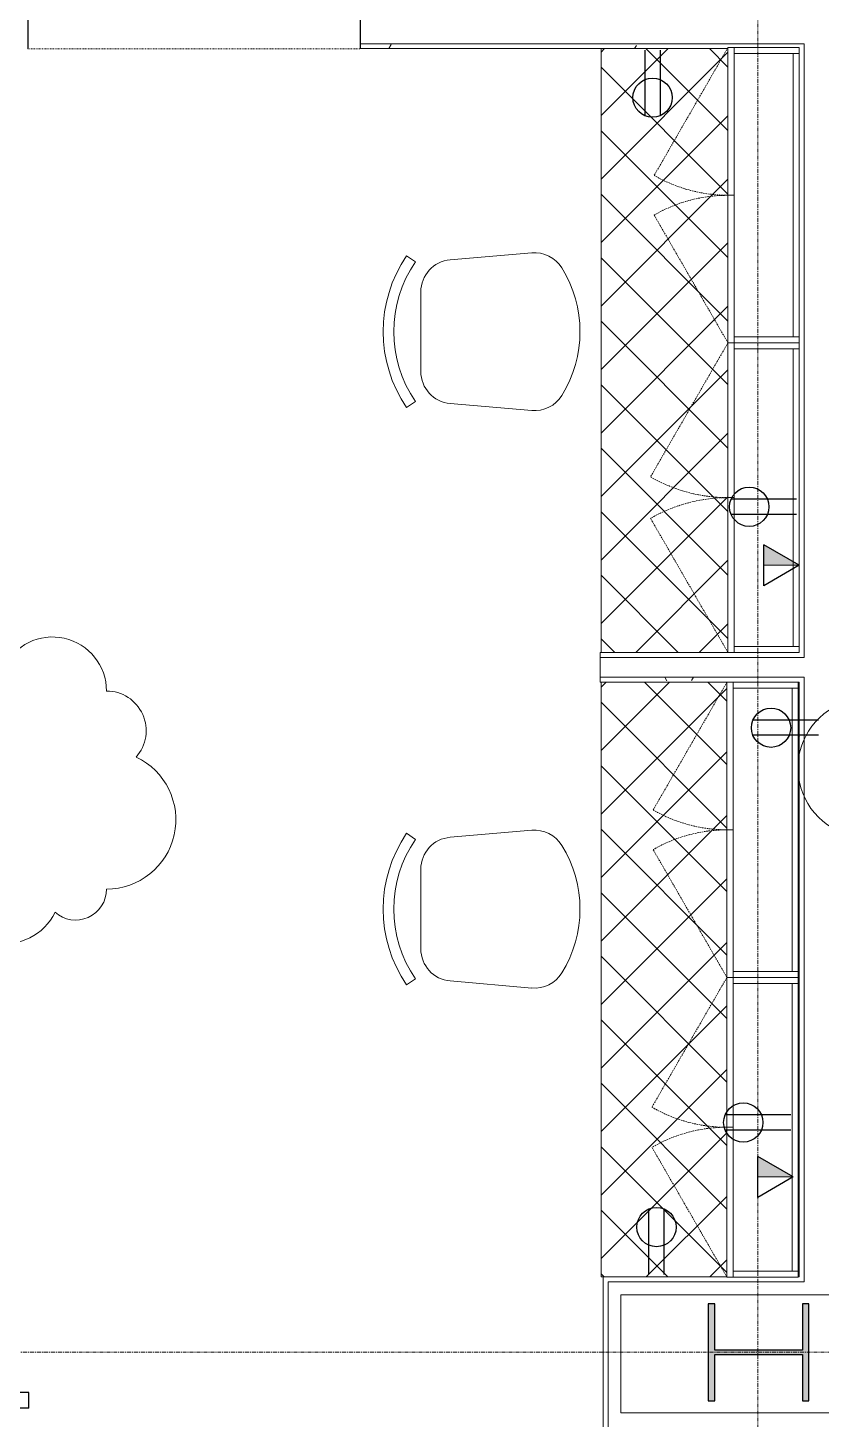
# Model space of a CAD drawing. Header units: inches. Extents: x -610 to 219, y 1022 to 1725.
# Drawn here: x -188.5 to -88.4, y 1257.6 to 1433.2 of the extents above; entities that cross this region are included whole.
import ezdxf

# ---------------------------------------------------------------- set-up
doc = ezdxf.new("R2010")
doc.units = ezdxf.units.IN
doc.header["$MEASUREMENT"] = 0
for name, pattern in [('Dash', [0.25, 0.125, -0.125]), ('Grid Line 1_2_', [0.875, 0.5, -0.125, 0.125, -0.125]), ('Hidden', [0.28125, 0.1875, -0.09375]), ('Overhead', [0.15625, 0.09375, -0.0625])]:
    doc.linetypes.add(name, pattern=pattern)
for name, color, linetype, lineweight in [('A-ANNO-NOTE', 131, 'Continuous', 9), ('A-DETL-GENF', 92, 'Overhead', 9), ('A-DETL-MEDM', 33, 'Continuous', 30), ('A-DOOR', 31, 'Continuous', 18), ('A-DOOR-FRAM', 31, 'Continuous', 30), ('A-WALL', 113, 'Continuous', 18), ('A-WALL-PATT', 111, 'Continuous', 18), ('G-ANNO-REVC', 71, 'Continuous', 9), ('I-FURN', 30, 'Continuous', 9), ('I-WALL', 2, 'Continuous', 18), ('Q-CASE', 31, 'Continuous', 9), ('Q-CASE-HDLN', 31, 'Dash', 9), ('S-COLS', 52, 'Continuous', 18), ('S-GRID', 1, 'Continuous', 9)]:
    doc.layers.add(name, color=color, linetype=linetype, lineweight=lineweight)
pattern_1 = [(0, (0, 0), (15.36, 3.84), [0.634, -10.886, 0.634, -10.886, -61.44]), (0, (0, 0), (15.36, 3.84), [-23.04, 0.634, -22.406, 0.634, -10.886, -26.88]), (0, (0, 0), (15.36, 3.84), [-57.6, 0.634, -7.046, 0.634, -18.566]), (120, (5.76, 1.92), (-11.005538, 11.38215), [0.634, -10.886, 0.634, -10.886, -61.44]), (120, (5.76, 1.92), (-11.005538, 11.38215), [-23.04, 0.634, -22.406, 0.634, -10.886, -26.88]), (120, (5.76, 1.92), (-11.005538, 11.38215), [-57.6, 0.634, -7.046, 0.634, -18.566]), (240, (7.68, 9.6), (-4.354462, -15.22215), [0.634, -10.886, 0.634, -10.886, -61.44]), (240, (7.68, 9.6), (-4.354462, -15.22215), [-23.04, 0.634, -22.406, 0.634, -10.886, -26.88]), (240, (7.68, 9.6), (-4.354462, -15.22215), [-57.6, 0.634, -7.046, 0.634, -18.566])]

# ---------------------------------------------------------------- blocks, each defined once
blk = doc.blocks.new('W-Wide Flange-Column - W12X87 2-4626827-FIRST FLOOR POWER _ SIGNAL')
at = {"layer": 'S-COLS'}
blk.add_hatch(color=250, dxfattribs=at).paths.add_polyline_path([(-6.11, -6.35), (6.11, -6.35), (6.11, -5.54), (0.26, -5.54), (0.26, 5.54), (6.11, 5.54), (6.11, 6.35), (-6.11, 6.35), (-6.11, 5.54), (-0.26, 5.54), (-0.26, -5.54), (-6.11, -5.54)], flags=0)
at = {"layer": 'S-COLS', "color": 8, "lineweight": 30}
for p, q in [((6.11, 6.35), (-6.11, 6.35)), ((-6.11, 6.35), (-6.11, 5.54)), ((-6.11, 5.54), (-0.26, 5.54)), ((-0.26, 5.54), (-0.26, -5.54)), ((0.26, -5.54), (0.26, 5.54)), ((0.26, 5.54), (6.11, 5.54)), ((6.11, 5.54), (6.11, 6.35)), ((-0.26, -5.54), (-6.11, -5.54)), ((-6.11, -5.54), (-6.11, -6.35)), ((-6.11, -6.35), (6.11, -6.35)), ((6.11, -5.54), (0.26, -5.54)), ((6.11, -6.35), (6.11, -5.54))]:
    blk.add_line(p, q, dxfattribs=at)
blk = doc.blocks.new('C-Counter Top - ADJ HEIGHT 2-4830192-FIRST FLOOR POWER _ SIGNAL')
at = {"layer": 'Q-CASE'}
h = blk.add_hatch(dxfattribs=at)
h.set_pattern_fill('FP_2', color=256, style=0, pattern_type=2)
h.set_pattern_definition([(135, (1383.399, 91.187), (-4.006467, -4.006467), []), (225, (1383.399, 91.187), (4.006467, -4.006467), [])])
h.paths.add_polyline_path([(107.86, -9.13), (32.8, -9.13), (32.8, -25), (107.86, -25), (107.86, -20.08)], flags=0)
h.paths.add_polyline_path([(29.05, -9), (-47.14, -9), (-47.14, -25), (29.05, -25), (29.05, -20.08)], flags=0)
for p, q in [((-47.14, -25), (29.05, -25)), ((32.8, -25), (107.86, -25)), ((107.86, -25), (107.86, -24.75))]:
    blk.add_line(p, q, dxfattribs=at)
blk = doc.blocks.new('Door-Opening - 42_ x 80_-4757037-FIRST FLOOR POWER _ SIGNAL')
at = {"layer": 'A-DETL-GENF'}
for p, q in [((20.68, 2.69), (-21.32, 2.69)), ((-21.32, -2.69), (20.68, -2.69))]:
    blk.add_line(p, q, dxfattribs=at)
at = {"layer": 'A-DETL-MEDM'}
for p, q in [((-21.32, 2.69), (-21.32, -2.69)), ((20.68, -2.69), (20.68, 2.69))]:
    blk.add_line(p, q, dxfattribs=at)
blk = doc.blocks.new('F-Chairs - Side 01-3064985-FIRST FLOOR POWER _ SIGNAL')
at = {"layer": 'I-FURN'}
for p, q in [((-9.57, -3.52), (-8.8, -4.64)), ((8.8, -4.64), (9.57, -3.52)), ((5.02, -5.32), (-5.02, -5.32)), ((-9.07, -9.03), (-9.96, -19.32)), ((9.96, -19.32), (9.07, -9.03))]:
    blk.add_line(p, q, dxfattribs=at)
for centre, radius, start, end in [((0, -17.51), 16.94, 55.6197, 124.3803), ((0, -17.51), 15.59, 55.6197, 124.3803), ((-5.02, -9.38), 4.06, 90, 175.0303), ((5.02, -9.38), 4.06, 4.9697, 90), ((-5.91, -19.67), 4.06, 175.0303, 238.407), ((5.91, -19.67), 4.06, 301.593, 4.9697), ((0, -10.06), 15.35, 238.407, 301.593)]:
    blk.add_arc(centre, radius, start, end, dxfattribs=at)
blk = doc.blocks.new('Single Flush - OTJ_SOLIDFLUSH_ALUM-4815211-FIRST FLOOR POWER _ SIGNAL')
at = {"layer": 'A-DOOR', "lineweight": 30}
for p, q in [((16.15625, 38.5), (16.15625, 2.6875)), ((17.90625, 38.5), (16.15625, 38.5)), ((17.90625, 2.6875), (17.90625, 38.5)), ((16.15625, 2.6875), (17.90625, 2.6875))]:
    blk.add_line(p, q, dxfattribs=at)
at = {"layer": 'A-DOOR', "lineweight": 9}
blk.add_arc((17.90625, 2.6875), 35.8125, 90, 180.5, dxfattribs=at)
at = {"layer": 'A-DOOR-FRAM'}
for p, q in [((-20, -3.0625), (-20, 2.6875)), ((-20, 2.6875), (-18, 2.6875)), ((-18, -3.0625), (-18, 2.6875)), ((18.000004, -3.0625), (18.000004, 2.6875)), ((18.000004, 2.6875), (20.000004, 2.6875)), ((20.000004, -3.0625), (20.000004, 2.6875)), ((-20, -3.0625), (-18, -3.0625)), ((18.000004, -3.0625), (20.000004, -3.0625))]:
    blk.add_line(p, q, dxfattribs=at)
blk = doc.blocks.new('CW Cupbd Ohead - 23_5_h x 13 7_8_d - 2 Doors - No Handle - 1 Shelf-4830462-FIRST FLOOR POWER _ SIGNAL')
at = {"layer": 'Q-CASE'}
for p, q in [((2, -2.36), (2.75, -2.36)), ((2, -10.57), (2, -2.36)), ((2.75, -2.36), (2.75, -10.57)), ((38.5, -2.36), (2.75, -2.36)), ((2.75, -3.11), (38.5, -3.11)), ((38.5, -2.36), (39.25, -2.36)), ((38.5, -10.57), (38.5, -2.36)), ((39.25, -10.57), (39.25, -2.36)), ((2, -10.57), (20.62, -10.57)), ((2, -10.57), (2, -11.36)), ((2.75, -10.57), (2, -10.57)), ((20.62, -11.36), (2, -11.36)), ((20.62, -11.36), (20.62, -10.57)), ((20.62, -10.57), (39.25, -10.57)), ((20.62, -10.57), (20.62, -11.36)), ((39.25, -11.36), (20.62, -11.36)), ((39.25, -10.57), (38.5, -10.57)), ((39.25, -11.36), (39.25, -10.57))]:
    blk.add_line(p, q, dxfattribs=at)
at = {"layer": 'Q-CASE', "linetype": 'Hidden'}
for p, q in [((2, -11.36), (18.13, -20.67)), ((39.25, -11.36), (23.12, -20.67))]:
    blk.add_line(p, q, dxfattribs=at)
for centre, start, end in [((2, -11.36), 330, 0.5), ((39.25, -11.36), 179.5, 210)]:
    blk.add_arc(centre, 18.62, start, end, dxfattribs=at)
at = {"layer": 'Q-CASE-HDLN'}
for p, q in [((2, -11.36), (2, -2.36)), ((2, -2.36), (39.25, -2.36)), ((39.25, -2.36), (39.25, -11.36)), ((39.25, -11.36), (2, -11.36))]:
    blk.add_line(p, q, dxfattribs=at)
blk = doc.blocks.new('CW Cupbd Ohead - 23_5_h x 13 7_8_d - 2 Doors - No Handle - 1 Shelf-4830568-FIRST FLOOR POWER _ SIGNAL')
at = {"layer": 'Q-CASE'}
for p, q in [((2, -2.36), (2.75, -2.36)), ((2, -10.57), (2, -2.36)), ((2.75, -2.36), (2.75, -10.57)), ((39.06, -2.36), (2.75, -2.36)), ((2.75, -3.11), (39.06, -3.11)), ((39.06, -2.36), (39.81, -2.36)), ((39.06, -10.57), (39.06, -2.36)), ((39.81, -10.57), (39.81, -2.36)), ((2, -10.57), (20.9, -10.57)), ((2, -10.57), (2, -11.36)), ((2.75, -10.57), (2, -10.57)), ((20.9, -11.36), (2, -11.36)), ((20.9, -11.36), (20.9, -10.57)), ((20.9, -10.57), (39.81, -10.57)), ((20.9, -10.57), (20.9, -11.36)), ((39.81, -11.36), (20.9, -11.36)), ((39.81, -10.57), (39.06, -10.57)), ((39.81, -11.36), (39.81, -10.57))]:
    blk.add_line(p, q, dxfattribs=at)
at = {"layer": 'Q-CASE', "linetype": 'Hidden'}
for p, q in [((2, -11.36), (18.37, -20.82)), ((39.81, -11.36), (23.43, -20.82))]:
    blk.add_line(p, q, dxfattribs=at)
for centre, start, end in [((2, -11.36), 330, 0.5), ((39.81, -11.36), 179.5, 210)]:
    blk.add_arc(centre, 18.91, start, end, dxfattribs=at)
at = {"layer": 'Q-CASE-HDLN'}
for p, q in [((2, -11.36), (2, -2.36)), ((2, -2.36), (39.81, -2.36)), ((39.81, -2.36), (39.81, -11.36)), ((39.81, -11.36), (2, -11.36))]:
    blk.add_line(p, q, dxfattribs=at)
blk = doc.blocks.new('CW Cupbd Ohead - 23_5_h x 13 7_8_d - 2 Doors - No Handle - 1 Shelf-4830758-FIRST FLOOR POWER _ SIGNAL')
at = {"layer": 'Q-CASE'}
for p, q in [((2, -2.36), (2.75, -2.36)), ((2, -10.57), (2, -2.36)), ((2.75, -2.36), (2.75, -10.57)), ((40.31, -2.36), (2.75, -2.36)), ((2.75, -3.11), (40.31, -3.11)), ((40.31, -2.36), (41.06, -2.36)), ((40.31, -10.57), (40.31, -2.36)), ((41.06, -10.57), (41.06, -2.36)), ((2, -10.57), (21.53, -10.57)), ((2, -10.57), (2, -11.36)), ((2.75, -10.57), (2, -10.57)), ((21.53, -11.36), (2, -11.36)), ((21.53, -11.36), (21.53, -10.57)), ((21.53, -10.57), (41.06, -10.57)), ((21.53, -10.57), (21.53, -11.36)), ((41.06, -11.36), (21.53, -11.36)), ((41.06, -10.57), (40.31, -10.57)), ((41.06, -11.36), (41.06, -10.57))]:
    blk.add_line(p, q, dxfattribs=at)
at = {"layer": 'Q-CASE', "linetype": 'Hidden'}
for p, q in [((2, -11.36), (18.91, -21.13)), ((41.06, -11.36), (24.14, -21.13))]:
    blk.add_line(p, q, dxfattribs=at)
for centre, start, end in [((2, -11.36), 330, 0.5), ((41.06, -11.36), 179.5, 210)]:
    blk.add_arc(centre, 19.53, start, end, dxfattribs=at)
at = {"layer": 'Q-CASE-HDLN'}
for p, q in [((2, -11.36), (2, -2.36)), ((2, -2.36), (41.06, -2.36)), ((41.06, -2.36), (41.06, -11.36)), ((41.06, -11.36), (2, -11.36))]:
    blk.add_line(p, q, dxfattribs=at)
blk = doc.blocks.new('Family - ___-4856881-FIRST FLOOR POWER _ SIGNAL')
at = {"layer": 'G-ANNO-REVC'}
for centre, radius, start, end in [((-185.42, 1349.48), 6.82, 360, 154.7912), ((-178.6, 1344.48), 5, 318.1897, 90), ((-82.59, 1339.76), 8.75, 90, 244.7912), ((-178.6, 1333.23), 8.75, 270, 64.7912), ((-191.27, 1324.48), 6.83, 180, 334.7912), ((-182.5, 1324.48), 3.9, 228.1897, 0)]:
    blk.add_arc(centre, radius, start, end, dxfattribs=at)

msp = doc.modelspace()

# ---------------------------------------------------------------- hatches: boundary and pattern name
at = {"layer": 'A-ANNO-NOTE'}
for points in [[(-91.19, 1365.35), (-95.65, 1367.93), (-95.65, 1365.35)], [(-91.94, 1288.16), (-96.4, 1290.74), (-96.4, 1288.16)]]:
    msp.add_hatch(color=256, dxfattribs=at).paths.add_polyline_path(points, flags=0)
at = {"layer": 'A-WALL-PATT', "lineweight": 9}
h = msp.add_hatch(dxfattribs=at)
h.set_pattern_fill('FP_1', color=256, style=0, pattern_type=2)
h.set_pattern_definition(pattern_1)
h.paths.add_polyline_path([(33.19, 1430.54), (33.19, 1431.16), (-45.44, 1431.16), (-45.44, 1430.54), (23.85, 1430.54)], flags=0)
h.paths.add_polyline_path([(-90.56, 1430.54), (-90.56, 1431.16), (-146.53, 1431.16), (-146.53, 1430.54), (-100.19, 1430.54), (-100.19, 1430.66), (-91.19, 1430.66), (-91.19, 1430.54)], flags=0)
h.paths.add_polyline_path([(-85.44, 1430.54), (-85.44, 1431.16), (-88.06, 1431.16), (-88.06, 1430.54), (-87.44, 1430.54)], flags=0)
h.paths.add_polyline_path([(-188.78, 1430.54), (-188.53, 1430.54), (-188.53, 1431.16), (-188.91, 1431.16), (-188.91, 1430.54)], flags=0)
h.paths.add_polyline_path([(-194.16, 1430.54), (-193.53, 1430.54), (-193.53, 1431.16), (-252.78, 1431.16), (-252.78, 1430.54), (-201.34, 1430.54)], flags=0)
h.paths.add_polyline_path([(-292.78, 1430.54), (-292.78, 1431.16), (-296.78, 1431.16), (-296.78, 1430.54)], flags=0)
h = msp.add_hatch(dxfattribs=at)
h.set_pattern_fill('FP_1', color=256, style=0, pattern_type=2)
h.set_pattern_definition(pattern_1)
h.paths.add_polyline_path([(-90.56, 1275.54), (-90.56, 1351.22), (-91.19, 1351.22), (-91.19, 1275.54)], flags=0)
h.paths.add_polyline_path([(-91.19, 1353.72), (-90.56, 1353.72), (-90.56, 1430.54), (-91.19, 1430.54), (-91.19, 1354.35)], flags=0)
h = msp.add_hatch(dxfattribs=at)
h.set_pattern_fill('FP_1', color=256, style=0, pattern_type=2)
h.set_pattern_definition(pattern_1)
h.paths.add_polyline_path([(-91.19, 1353.72), (-91.19, 1354.35), (-116.31, 1354.35), (-116.31, 1353.72), (-99.4, 1353.72)], flags=0)
h = msp.add_hatch(dxfattribs=at)
h.set_pattern_fill('FP_1', color=256, style=0, pattern_type=2)
h.set_pattern_definition(pattern_1)
h.paths.add_polyline_path([(-91.31, 1350.6), (-91.19, 1350.6), (-91.19, 1351.22), (-116.31, 1351.22), (-116.31, 1350.6), (-99.52, 1350.6)], flags=0)
h = msp.add_hatch(dxfattribs=at)
h.set_pattern_fill('FP_1', color=256, style=0, pattern_type=2)
h.set_pattern_definition(pattern_1)
h.paths.add_polyline_path([(-90.56, 1274.91), (-90.56, 1275.54), (-115.31, 1275.54), (-115.31, 1274.91), (-91.31, 1274.91)], flags=0)
h.paths.add_polyline_path([(-79.81, 1274.91), (-77.31, 1274.91), (-77.31, 1275.54), (-87.19, 1275.54), (-87.19, 1274.91), (-80.44, 1274.91)], flags=0)
h.paths.add_polyline_path([(-87.44, 1274.91), (-87.44, 1275.54), (-88.06, 1275.54), (-88.06, 1274.91)], flags=0)
h = msp.add_hatch(dxfattribs=at)
h.set_pattern_fill('FP_1', color=256, style=0, pattern_type=2)
h.set_pattern_definition(pattern_1)
h.paths.add_polyline_path([(-115.31, 1188.29), (-115.31, 1207.16), (-115.94, 1207.16), (-115.94, 1188.29)], flags=0)
h.paths.add_polyline_path([(-115.94, 1247.16), (-115.31, 1247.16), (-115.31, 1258.41), (-115.94, 1258.41)], flags=0)

# ---------------------------------------------------------------- linework, layer by layer
at = {"layer": 'A-ANNO-NOTE', "lineweight": 30}
for p, q in [((-110.65, 1430.33), (-110.65, 1422.07)), ((-108.73, 1430.33), (-108.73, 1422.07)), ((-91.51, 1373.69), (-99.78, 1373.69)), ((-91.51, 1371.77), (-99.78, 1371.77)), ((-91.19, 1365.35), (-95.65, 1367.93)), ((-95.65, 1362.77), (-95.65, 1367.93)), ((-91.19, 1365.35), (-95.65, 1362.77)), ((-88.76, 1345.81), (-97.03, 1345.81)), ((-88.76, 1343.89), (-97.03, 1343.89)), ((-92.26, 1296), (-100.53, 1296)), ((-92.26, 1294.08), (-100.53, 1294.08)), ((-91.94, 1288.16), (-96.4, 1290.74)), ((-96.4, 1285.58), (-96.4, 1290.74)), ((-91.94, 1288.16), (-96.4, 1285.58)), ((-110.15, 1275.86), (-110.15, 1284.13)), ((-108.23, 1275.86), (-108.23, 1284.13))]:
    msp.add_line(p, q, dxfattribs=at)
at = {"layer": 'A-ANNO-NOTE'}
for p, q in [((-91.19, 1365.35), (-95.65, 1367.93)), ((-95.65, 1367.93), (-95.65, 1365.35)), ((-95.65, 1365.35), (-91.19, 1365.35)), ((-91.94, 1288.16), (-96.4, 1290.74)), ((-96.4, 1290.74), (-96.4, 1288.16)), ((-96.4, 1288.16), (-91.94, 1288.16))]:
    msp.add_line(p, q, dxfattribs=at)
at = {"layer": 'A-ANNO-NOTE', "lineweight": 30}
for centre in [(-109.69, 1424.35), (-97.49, 1372.73), (-94.74, 1344.85), (-98.24, 1295.04), (-109.19, 1281.84)]:
    msp.add_circle(centre, 2.48, dxfattribs=at)
at = {"layer": 'A-WALL'}
for p, q in [((-90.56, 1431.16), (-146.53, 1431.16)), ((-90.56, 1431.16), (-90.56, 1353.72)), ((-116.31, 1353.72), (-90.56, 1353.72)), ((-116.31, 1351.22), (-90.56, 1351.22)), ((-90.56, 1351.22), (-90.56, 1274.91)), ((-115.31, 1274.91), (-115.31, 1247.16)), ((-90.56, 1274.91), (-115.31, 1274.91))]:
    msp.add_line(p, q, dxfattribs=at)
at = {"layer": 'I-WALL'}
for p, q in [((-146.53, 1430.54), (-100.19, 1430.54)), ((-100.19, 1354.35), (-116.31, 1354.35)), ((-116.31, 1354.35), (-116.31, 1350.6)), ((-116.31, 1350.6), (-100.31, 1350.6)), ((-91.31, 1350.6), (-91.19, 1350.6)), ((-91.19, 1350.6), (-91.19, 1275.54)), ((-115.94, 1275.54), (-115.94, 1247.16)), ((-100.31, 1275.54), (-115.94, 1275.54)), ((-91.19, 1275.54), (-91.31, 1275.54)), ((-113.69, 1258.41), (-113.69, 1273.29)), ((-113.69, 1273.29), (-80.44, 1273.29)), ((-80.44, 1258.41), (-113.69, 1258.41))]:
    msp.add_line(p, q, dxfattribs=at)
at = {"layer": 'S-GRID', "linetype": 'Grid Line 1_2_'}
for p, q in [((-96.41, 1021.94), (-96.41, 1712.92)), ((-609.99, 1266.04), (207.32, 1266.04))]:
    msp.add_line(p, q, dxfattribs=at)

# ---------------------------------------------------------------- block references
at = {"layer": 'A-DOOR'}
for name, p, rotation in [('Door-Opening - 42_ x 80_-4757037-FIRST FLOOR POWER _ SIGNAL', (-167.85, 1433.22), 180), ('Single Flush - OTJ_SOLIDFLUSH_ALUM-4815211-FIRST FLOOR POWER _ SIGNAL', (-191.47, 1240.97), 89.99999999999991)]:
    msp.add_blockref(name, p, dxfattribs=dict(at, rotation=rotation))
at = {"layer": 'G-ANNO-REVC'}
msp.add_blockref('Family - ___-4856881-FIRST FLOOR POWER _ SIGNAL', (0, 0), dxfattribs=at)
at = {"layer": 'I-FURN'}
for p, rotation in [((-144.26, 1394.82), 89.99999999999984), ((-144.26, 1321.96), 89.99999999999993)]:
    msp.add_blockref('F-Chairs - Side 01-3064985-FIRST FLOOR POWER _ SIGNAL', p, dxfattribs=dict(at, rotation=rotation))
at = {"layer": 'Q-CASE', "rotation": 269.9999999999995}
for name, p in [('C-Counter Top - ADJ HEIGHT 2-4830192-FIRST FLOOR POWER _ SIGNAL', (-91.19, 1383.4)), ('CW Cupbd Ohead - 23_5_h x 13 7_8_d - 2 Doors - No Handle - 1 Shelf-4830462-FIRST FLOOR POWER _ SIGNAL', (-88.82, 1432.66)), ('CW Cupbd Ohead - 23_5_h x 13 7_8_d - 2 Doors - No Handle - 1 Shelf-4830758-FIRST FLOOR POWER _ SIGNAL', (-88.82, 1395.41)), ('CW Cupbd Ohead - 23_5_h x 13 7_8_d - 2 Doors - No Handle - 1 Shelf-4830462-FIRST FLOOR POWER _ SIGNAL', (-88.95, 1352.59)), ('CW Cupbd Ohead - 23_5_h x 13 7_8_d - 2 Doors - No Handle - 1 Shelf-4830568-FIRST FLOOR POWER _ SIGNAL', (-88.95, 1315.34))]:
    msp.add_blockref(name, p, dxfattribs=at)
at = {"layer": 'S-COLS', "color": 55, "rotation": 89.99999999999991}
msp.add_blockref('W-Wide Flange-Column - W12X87 2-4626827-FIRST FLOOR POWER _ SIGNAL', (-96.31, 1266.04), dxfattribs=at)

doc.saveas('drawing.dxf')
